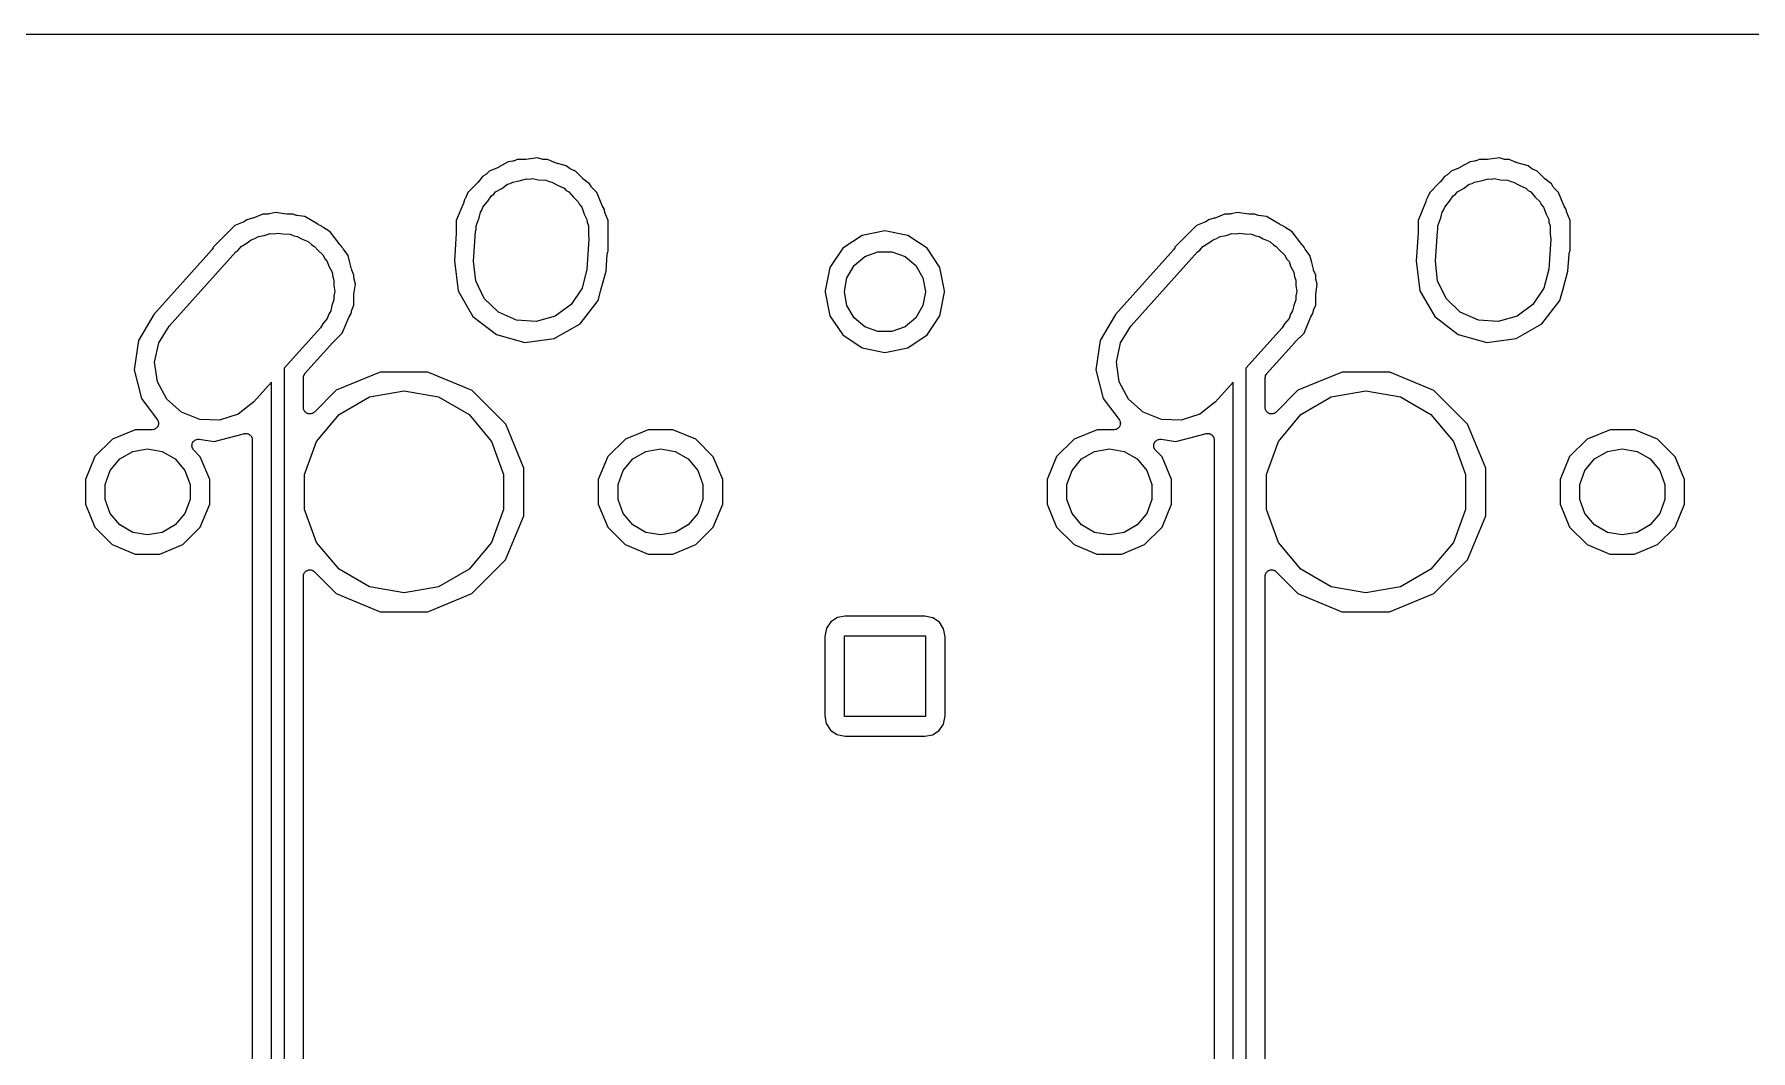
# Model space of a CAD drawing. Extents: x 29 to 257, y -104 to -29.
# Drawn here: x 126.03 to 160.02, y -49.18 to -29.03 of the extents above; entities that cross this region are included whole.
import ezdxf

# ---------------------------------------------------------------- set-up
doc = ezdxf.new("R2010")
doc.units = 0
doc.header["$MEASUREMENT"] = 0
doc.layers.add('BLACK', color=7, linetype='CONTINUOUS')

msp = doc.modelspace()

# ---------------------------------------------------------------- linework, layer by layer
at = {"layer": 'Black'}
for p, q in [((31.0137, -29.031), (254.736, -29.031)), ((135.414, -31.557), (135.233, -31.6609)), ((135.503, -31.5457), (135.414, -31.557)), ((135.519, -31.5407), (135.503, -31.5457)), ((135.535, -31.5371), (135.519, -31.5407)), ((135.592, -31.5137), (135.535, -31.5371)), ((135.743, -31.5139), (135.592, -31.5137)), ((135.751, -31.5125), (135.743, -31.5139)), ((135.759, -31.5128), (135.751, -31.5125)), ((135.996, -31.4825), (135.759, -31.5128)), ((136.097, -31.5098), (135.996, -31.4825)), ((136.113, -31.5113), (136.097, -31.5098)), ((136.13, -31.5142), (136.113, -31.5113)), ((136.191, -31.5143), (136.13, -31.5142)), ((136.33, -31.5722), (136.191, -31.5143)), ((136.338, -31.5739), (136.33, -31.5722)), ((136.346, -31.5774), (136.338, -31.5739)), ((136.562, -31.6362), (136.346, -31.5774)), ((154.464, -31.557), (154.283, -31.6609)), ((154.553, -31.5457), (154.464, -31.557)), ((154.569, -31.5407), (154.553, -31.5457)), ((154.585, -31.5371), (154.569, -31.5407)), ((154.642, -31.5137), (154.585, -31.5371)), ((154.793, -31.5139), (154.642, -31.5137)), ((154.801, -31.5125), (154.793, -31.5139)), ((154.809, -31.5128), (154.801, -31.5125)), ((155.046, -31.4825), (154.809, -31.5128)), ((155.147, -31.5098), (155.046, -31.4825)), ((155.163, -31.5113), (155.147, -31.5098)), ((155.18, -31.5142), (155.163, -31.5113)), ((155.241, -31.5143), (155.18, -31.5142)), ((155.38, -31.5722), (155.241, -31.5143)), ((155.388, -31.5739), (155.38, -31.5722)), ((155.396, -31.5774), (155.388, -31.5739)), ((155.612, -31.6362), (155.396, -31.5774)), ((134.905, -31.8486), (134.82, -31.9585)), ((134.953, -31.8212), (134.905, -31.8486)), ((134.966, -31.8105), (134.953, -31.8212)), ((134.98, -31.8009), (134.966, -31.8105)), ((135.038, -31.7425), (134.98, -31.8009)), ((135.218, -31.6681), (135.038, -31.7425)), ((135.225, -31.6637), (135.218, -31.6681)), ((135.233, -31.6609), (135.225, -31.6637)), ((135.504, -31.9588), (135.631, -31.9364)), ((135.631, -31.9364), (135.772, -31.8959)), ((135.772, -31.8959), (135.836, -31.9003)), ((135.836, -31.9003), (135.89, -31.8907)), ((135.89, -31.8907), (136.014, -31.9126)), ((136.014, -31.9126), (136.161, -31.9228)), ((136.161, -31.9228), (136.221, -31.949)), ((136.221, -31.949), (136.276, -31.9588)), ((136.639, -31.6955), (136.562, -31.6362)), ((136.654, -31.7033), (136.639, -31.6955)), ((136.668, -31.7123), (136.654, -31.7033)), ((136.744, -31.744), (136.668, -31.7123)), ((136.882, -31.882), (136.744, -31.744)), ((136.889, -31.8867), (136.882, -31.882)), ((136.894, -31.8927), (136.889, -31.8867)), ((137.026, -31.9949), (136.894, -31.8927)), ((153.955, -31.8486), (153.87, -31.9585)), ((154.003, -31.8212), (153.955, -31.8486)), ((154.016, -31.8105), (154.003, -31.8212)), ((154.03, -31.8009), (154.016, -31.8105)), ((154.088, -31.7425), (154.03, -31.8009)), ((154.268, -31.6681), (154.088, -31.7425)), ((154.275, -31.6637), (154.268, -31.6681)), ((154.283, -31.6609), (154.275, -31.6637)), ((154.554, -31.9588), (154.681, -31.9364)), ((154.681, -31.9364), (154.822, -31.8959)), ((154.822, -31.8959), (154.886, -31.9003)), ((154.886, -31.9003), (154.94, -31.8907)), ((154.94, -31.8907), (155.064, -31.9126)), ((155.064, -31.9126), (155.211, -31.9228)), ((155.211, -31.9228), (155.271, -31.949)), ((155.271, -31.949), (155.326, -31.9588)), ((155.689, -31.6955), (155.612, -31.6362)), ((155.704, -31.7033), (155.689, -31.6955)), ((155.718, -31.7123), (155.704, -31.7033)), ((155.794, -31.744), (155.718, -31.7123)), ((155.932, -31.882), (155.794, -31.744)), ((155.939, -31.8867), (155.932, -31.882)), ((155.944, -31.8927), (155.939, -31.8867)), ((156.076, -31.9949), (155.944, -31.8927)), ((134.558, -32.293), (134.55, -32.3078)), ((134.567, -32.2789), (134.558, -32.293)), ((134.614, -32.1658), (134.567, -32.2789)), ((134.809, -31.9707), (134.614, -32.1658)), ((134.814, -31.964), (134.809, -31.9707)), ((134.82, -31.9585), (134.814, -31.964)), ((135.01, -32.3391), (135.08, -32.2339)), ((135.08, -32.2339), (135.125, -32.2012)), ((135.125, -32.2012), (135.164, -32.1549)), ((135.164, -32.1549), (135.284, -32.0858)), ((135.284, -32.0858), (135.396, -32.0039)), ((135.396, -32.0039), (135.455, -31.9871)), ((135.455, -31.9871), (135.504, -31.9588)), ((136.276, -31.9588), (136.388, -32.0234)), ((136.388, -32.0234), (136.519, -32.0813)), ((136.519, -32.0813), (136.564, -32.1247)), ((136.564, -32.1247), (136.616, -32.1549)), ((136.616, -32.1549), (136.705, -32.2607)), ((136.705, -32.2607), (136.8, -32.3525)), ((137.061, -32.0548), (137.026, -31.9949)), ((137.071, -32.0677), (137.061, -32.0548)), ((137.081, -32.0814), (137.071, -32.0677)), ((137.167, -32.168), (137.081, -32.0814)), ((137.273, -32.4233), (137.167, -32.168)), ((153.608, -32.293), (153.6, -32.3078)), ((153.617, -32.2789), (153.608, -32.293)), ((153.664, -32.1658), (153.617, -32.2789)), ((153.859, -31.9707), (153.664, -32.1658)), ((153.864, -31.964), (153.859, -31.9707)), ((153.87, -31.9585), (153.864, -31.964)), ((154.06, -32.3391), (154.13, -32.2339)), ((154.13, -32.2339), (154.175, -32.2012)), ((154.175, -32.2012), (154.214, -32.1549)), ((154.214, -32.1549), (154.334, -32.0858)), ((154.334, -32.0858), (154.446, -32.0039)), ((154.446, -32.0039), (154.505, -31.9871)), ((154.505, -31.9871), (154.554, -31.9588)), ((155.326, -31.9588), (155.438, -32.0234)), ((155.438, -32.0234), (155.569, -32.0813)), ((155.569, -32.0813), (155.614, -32.1247)), ((155.614, -32.1247), (155.666, -32.1549)), ((155.666, -32.1549), (155.755, -32.2607)), ((155.755, -32.2607), (155.85, -32.3525)), ((156.111, -32.0548), (156.076, -31.9949)), ((156.121, -32.0677), (156.111, -32.0548)), ((156.131, -32.0814), (156.121, -32.0677)), ((156.217, -32.168), (156.131, -32.0814)), ((156.323, -32.4233), (156.217, -32.168)), ((130.552, -32.5937), (130.363, -32.6719)), ((130.657, -32.5938), (130.552, -32.5937)), ((130.672, -32.5911), (130.657, -32.5938)), ((130.688, -32.5899), (130.672, -32.5911)), ((130.803, -32.5606), (130.688, -32.5899)), ((131.029, -32.5929), (130.803, -32.5606)), ((131.038, -32.5926), (131.029, -32.5929)), ((131.046, -32.5942), (131.038, -32.5926)), ((131.151, -32.5943), (131.046, -32.5942)), ((131.195, -32.6128), (131.151, -32.5943)), ((131.211, -32.6162), (131.195, -32.6128)), ((131.226, -32.6212), (131.211, -32.6162)), ((131.384, -32.6437), (131.226, -32.6212)), ((134.531, -32.3661), (134.384, -32.7191)), ((134.533, -32.3581), (134.531, -32.3661)), ((134.536, -32.3507), (134.533, -32.3581)), ((134.546, -32.3128), (134.536, -32.3507)), ((134.55, -32.3078), (134.546, -32.3128)), ((134.835, -32.6656), (134.862, -32.558)), ((134.862, -32.558), (134.889, -32.5178)), ((134.889, -32.5178), (134.912, -32.4554)), ((134.912, -32.4554), (135.01, -32.3391)), ((136.8, -32.3525), (136.825, -32.4045)), ((136.825, -32.4045), (136.868, -32.4554)), ((136.868, -32.4554), (136.92, -32.598)), ((136.92, -32.598), (136.971, -32.7035)), ((137.277, -32.4302), (137.273, -32.4233)), ((137.28, -32.4379), (137.277, -32.4302)), ((137.318, -32.504), (137.28, -32.4379)), ((137.321, -32.5282), (137.318, -32.504)), ((137.326, -32.5442), (137.321, -32.5282)), ((137.33, -32.5605), (137.326, -32.5442)), ((137.396, -32.7218), (137.33, -32.5605)), ((149.602, -32.5937), (149.413, -32.6719)), ((149.707, -32.5938), (149.602, -32.5937)), ((149.722, -32.5911), (149.707, -32.5938)), ((149.738, -32.5899), (149.722, -32.5911)), ((149.853, -32.5606), (149.738, -32.5899)), ((150.079, -32.5929), (149.853, -32.5606)), ((150.088, -32.5926), (150.079, -32.5929)), ((150.096, -32.5942), (150.088, -32.5926)), ((150.201, -32.5943), (150.096, -32.5942)), ((150.245, -32.6128), (150.201, -32.5943)), ((150.261, -32.6162), (150.245, -32.6128)), ((150.276, -32.6212), (150.261, -32.6162)), ((150.434, -32.6437), (150.276, -32.6212)), ((153.581, -32.3661), (153.434, -32.7191)), ((153.583, -32.3581), (153.581, -32.3661)), ((153.586, -32.3507), (153.583, -32.3581)), ((153.596, -32.3128), (153.586, -32.3507)), ((153.6, -32.3078), (153.596, -32.3128)), ((153.885, -32.6656), (153.912, -32.558)), ((153.912, -32.558), (153.939, -32.5178)), ((153.939, -32.5178), (153.962, -32.4554)), ((153.962, -32.4554), (154.06, -32.3391)), ((155.85, -32.3525), (155.875, -32.4045)), ((155.875, -32.4045), (155.918, -32.4554)), ((155.918, -32.4554), (155.97, -32.598)), ((155.97, -32.598), (156.021, -32.7035)), ((156.327, -32.4302), (156.323, -32.4233)), ((156.33, -32.4379), (156.327, -32.4302)), ((156.368, -32.504), (156.33, -32.4379)), ((156.371, -32.5282), (156.368, -32.504)), ((156.376, -32.5442), (156.371, -32.5282)), ((156.38, -32.5605), (156.376, -32.5442)), ((156.446, -32.7218), (156.38, -32.5605)), ((129.998, -32.8225), (129.76, -33.0597)), ((130.164, -32.7541), (129.998, -32.8225)), ((130.177, -32.7455), (130.164, -32.7541)), ((130.191, -32.7383), (130.177, -32.7455)), ((130.235, -32.706), (130.191, -32.7383)), ((130.346, -32.6776), (130.235, -32.706)), ((130.354, -32.6739), (130.346, -32.6776)), ((130.363, -32.6719), (130.354, -32.6739)), ((130.78, -32.983), (130.85, -32.9707)), ((130.85, -32.9707), (130.952, -32.9887)), ((131.642, -32.7967), (131.384, -32.6437)), ((131.65, -32.7999), (131.642, -32.7967)), ((131.658, -32.8048), (131.65, -32.7999)), ((131.704, -32.824), (131.658, -32.8048)), ((131.717, -32.8364), (131.704, -32.824)), ((131.73, -32.8456), (131.717, -32.8364)), ((131.742, -32.8559), (131.73, -32.8456)), ((131.888, -32.9428), (131.742, -32.8559)), ((132.08, -33.199), (131.888, -32.9428)), ((134.384, -32.9718), (134.346, -33.5215)), ((134.384, -32.9632), (134.383, -32.9674)), ((134.383, -32.9674), (134.384, -32.9718)), ((134.384, -32.7191), (134.384, -32.9632)), ((134.727, -33.528), (134.768, -32.9372)), ((134.768, -32.9372), (134.778, -32.8976)), ((134.778, -32.8239), (134.835, -32.6656)), ((134.778, -32.8976), (134.778, -32.8239)), ((136.971, -32.7035), (136.977, -32.7546)), ((136.977, -32.7546), (137.002, -32.8239)), ((137.002, -32.8239), (137.002, -32.9924)), ((137.396, -33.3209), (137.396, -32.7218)), ((142.875, -32.9271), (142.424, -33.0168)), ((143.326, -33.0168), (142.875, -32.9271)), ((149.048, -32.8225), (148.81, -33.0597)), ((149.214, -32.7541), (149.048, -32.8225)), ((149.227, -32.7455), (149.214, -32.7541)), ((149.241, -32.7383), (149.227, -32.7455)), ((149.285, -32.706), (149.241, -32.7383)), ((149.396, -32.6776), (149.285, -32.706)), ((149.404, -32.6739), (149.396, -32.6776)), ((149.413, -32.6719), (149.404, -32.6739)), ((149.83, -32.983), (149.9, -32.9707)), ((149.9, -32.9707), (150.002, -32.9887)), ((150.692, -32.7967), (150.434, -32.6437)), ((150.7, -32.7999), (150.692, -32.7967)), ((150.708, -32.8048), (150.7, -32.7999)), ((150.754, -32.824), (150.708, -32.8048)), ((150.767, -32.8364), (150.754, -32.824)), ((150.78, -32.8456), (150.767, -32.8364)), ((150.792, -32.8559), (150.78, -32.8456)), ((150.938, -32.9428), (150.792, -32.8559)), ((151.13, -33.199), (150.938, -32.9428)), ((153.434, -32.9718), (153.396, -33.5215)), ((153.434, -32.9632), (153.433, -32.9674)), ((153.433, -32.9674), (153.434, -32.9718)), ((153.434, -32.7191), (153.434, -32.9632)), ((153.777, -33.528), (153.818, -32.9372)), ((153.818, -32.9372), (153.828, -32.8976)), ((153.828, -32.8239), (153.885, -32.6656)), ((153.828, -32.8976), (153.828, -32.8239)), ((156.021, -32.7035), (156.027, -32.7546)), ((156.027, -32.7546), (156.052, -32.8239)), ((156.052, -32.8239), (156.052, -32.9924)), ((156.446, -33.3209), (156.446, -32.7218)), ((129.543, -33.3015), (128.393, -34.583)), ((129.554, -33.2833), (129.543, -33.3015)), ((129.566, -33.2653), (129.554, -33.2833)), ((129.574, -33.2458), (129.566, -33.2653)), ((129.754, -33.0659), (129.574, -33.2458)), ((129.756, -33.063), (129.754, -33.0659)), ((129.759, -33.0608), (129.756, -33.063)), ((129.76, -33.0597), (129.759, -33.0604)), ((129.759, -33.0604), (129.759, -33.0608)), ((130.018, -33.3427), (130.064, -33.3069)), ((130.064, -33.3069), (130.124, -33.2349)), ((130.124, -33.2349), (130.243, -33.1662)), ((130.243, -33.1662), (130.325, -33.1016)), ((130.325, -33.1016), (130.393, -33.0794)), ((130.393, -33.0794), (130.464, -33.0388)), ((130.464, -33.0388), (130.581, -33.0182)), ((130.581, -33.0182), (130.697, -32.9802)), ((130.697, -32.9802), (130.78, -32.983)), ((130.952, -32.9887), (131.087, -32.9932)), ((131.087, -32.9932), (131.173, -33.0277)), ((131.173, -33.0277), (131.236, -33.0388)), ((131.236, -33.0388), (131.317, -33.0857)), ((131.317, -33.0857), (131.45, -33.1389)), ((131.45, -33.1389), (131.522, -33.2041)), ((131.522, -33.2041), (131.576, -33.2349)), ((131.576, -33.2349), (131.634, -33.3041)), ((131.634, -33.3041), (131.741, -33.3999)), ((132.087, -33.2051), (132.08, -33.199)), ((132.092, -33.2125), (132.087, -33.2051)), ((132.127, -33.248), (132.092, -33.2125)), ((132.134, -33.2642), (132.127, -33.248)), ((132.143, -33.2776), (132.134, -33.2642)), ((132.15, -33.2919), (132.143, -33.2776)), ((132.24, -33.4122), (132.15, -33.2919)), ((137.013, -33.092), (136.972, -33.6828)), ((137.002, -32.9924), (137.013, -33.092)), ((142.042, -33.2723), (141.786, -33.6546)), ((142.424, -33.0168), (142.042, -33.2723)), ((143.708, -33.2723), (143.326, -33.0168)), ((143.964, -33.6546), (143.708, -33.2723)), ((148.593, -33.3015), (147.443, -34.583)), ((148.604, -33.2833), (148.593, -33.3015)), ((148.616, -33.2653), (148.604, -33.2833)), ((148.624, -33.2458), (148.616, -33.2653)), ((148.804, -33.0659), (148.624, -33.2458)), ((148.806, -33.063), (148.804, -33.0659)), ((148.809, -33.0608), (148.806, -33.063)), ((148.81, -33.0597), (148.809, -33.0604)), ((148.809, -33.0604), (148.809, -33.0608)), ((149.068, -33.3427), (149.114, -33.3069)), ((149.114, -33.3069), (149.174, -33.2349)), ((149.174, -33.2349), (149.293, -33.1662)), ((149.293, -33.1662), (149.375, -33.1016)), ((149.375, -33.1016), (149.443, -33.0794)), ((149.443, -33.0794), (149.514, -33.0388)), ((149.514, -33.0388), (149.631, -33.0182)), ((149.631, -33.0182), (149.747, -32.9802)), ((149.747, -32.9802), (149.83, -32.983)), ((150.002, -32.9887), (150.137, -32.9932)), ((150.137, -32.9932), (150.223, -33.0277)), ((150.223, -33.0277), (150.286, -33.0388)), ((150.286, -33.0388), (150.367, -33.0857)), ((150.367, -33.0857), (150.5, -33.1389)), ((150.5, -33.1389), (150.572, -33.2041)), ((150.572, -33.2041), (150.626, -33.2349)), ((150.626, -33.2349), (150.684, -33.3041)), ((150.684, -33.3041), (150.791, -33.3999)), ((151.137, -33.2051), (151.13, -33.199)), ((151.142, -33.2125), (151.137, -33.2051)), ((151.177, -33.248), (151.142, -33.2125)), ((151.184, -33.2642), (151.177, -33.248)), ((151.193, -33.2776), (151.184, -33.2642)), ((151.2, -33.2919), (151.193, -33.2776)), ((151.29, -33.4122), (151.2, -33.2919)), ((156.063, -33.092), (156.022, -33.6828)), ((156.052, -32.9924), (156.063, -33.092)), ((128.697, -34.8147), (130.018, -33.3427)), ((131.741, -33.3999), (131.787, -33.4863)), ((131.787, -33.4863), (131.828, -33.5354)), ((131.828, -33.5354), (131.86, -33.6234)), ((131.86, -33.6234), (131.925, -33.7445)), ((132.277, -33.5567), (132.24, -33.4122)), ((132.311, -33.6882), (132.277, -33.5567)), ((134.346, -33.5215), (134.422, -34.116)), ((134.769, -33.9165), (134.727, -33.528)), ((137.351, -33.7287), (137.374, -33.3905)), ((137.374, -33.3905), (137.379, -33.3705)), ((137.379, -33.3705), (137.383, -33.3505)), ((137.383, -33.3505), (137.396, -33.3209)), ((141.786, -33.6546), (141.694, -34.1181)), ((142.123, -33.8546), (142.262, -33.614)), ((142.262, -33.614), (142.475, -33.4354)), ((142.475, -33.4354), (142.736, -33.3403)), ((142.736, -33.3403), (143.014, -33.3403)), ((143.014, -33.3403), (143.275, -33.4354)), ((143.275, -33.4354), (143.488, -33.614)), ((143.488, -33.614), (143.627, -33.8546)), ((144.056, -34.1181), (143.964, -33.6546)), ((147.747, -34.8147), (149.068, -33.3427)), ((150.791, -33.3999), (150.837, -33.4863)), ((150.837, -33.4863), (150.878, -33.5354)), ((150.878, -33.5354), (150.91, -33.6234)), ((150.91, -33.6234), (150.975, -33.7445)), ((151.327, -33.5567), (151.29, -33.4122)), ((151.361, -33.6882), (151.327, -33.5567)), ((153.396, -33.5215), (153.472, -34.116)), ((153.819, -33.9165), (153.777, -33.528)), ((156.401, -33.7287), (156.424, -33.3905)), ((156.424, -33.3905), (156.429, -33.3705)), ((156.429, -33.3705), (156.433, -33.3505)), ((156.433, -33.3505), (156.446, -33.3209)), ((131.925, -33.7445), (131.938, -33.8373)), ((131.938, -33.8373), (131.962, -33.9039)), ((131.962, -33.9039), (131.962, -34.0076)), ((132.314, -33.6964), (132.311, -33.6882)), ((132.316, -33.7052), (132.314, -33.6964)), ((132.356, -33.8018), (132.316, -33.7052)), ((132.356, -33.85), (132.356, -33.8018)), ((132.359, -33.8657), (132.356, -33.85)), ((132.357, -34.1783), (132.386, -33.9806)), ((132.36, -33.8816), (132.359, -33.8657)), ((132.386, -33.9806), (132.36, -33.8816)), ((134.94, -34.2675), (134.769, -33.9165)), ((136.972, -33.6828), (136.878, -34.062)), ((137.257, -34.0723), (137.351, -33.7287)), ((142.075, -34.1282), (142.123, -33.8546)), ((143.627, -33.8546), (143.675, -34.1282)), ((150.975, -33.7445), (150.988, -33.8373)), ((150.988, -33.8373), (151.012, -33.9039)), ((151.012, -33.9039), (151.012, -34.0076)), ((151.364, -33.6964), (151.361, -33.6882)), ((151.366, -33.7052), (151.364, -33.6964)), ((151.406, -33.8018), (151.366, -33.7052)), ((151.406, -33.85), (151.406, -33.8018)), ((151.409, -33.8657), (151.406, -33.85)), ((151.407, -34.1783), (151.436, -33.9806)), ((151.41, -33.8816), (151.409, -33.8657)), ((151.436, -33.9806), (151.41, -33.8816)), ((153.99, -34.2675), (153.819, -33.9165)), ((156.022, -33.6828), (155.928, -34.062)), ((156.307, -34.0723), (156.401, -33.7287)), ((131.962, -34.2961), (131.921, -34.4078)), ((131.962, -34.0076), (131.98, -34.1313)), ((131.98, -34.1313), (131.962, -34.2149)), ((131.962, -34.2149), (131.962, -34.2961)), ((132.356, -34.1962), (132.357, -34.1873)), ((132.356, -34.4009), (132.356, -34.1962)), ((132.357, -34.1873), (132.357, -34.1783)), ((134.422, -34.116), (134.714, -34.6251)), ((135.221, -34.5387), (134.94, -34.2675)), ((136.878, -34.062), (136.66, -34.3861)), ((136.835, -34.7714), (137.194, -34.3072)), ((137.194, -34.3072), (137.257, -34.0723)), ((141.694, -34.1181), (141.694, -34.1444)), ((141.694, -34.1444), (141.786, -34.6079)), ((142.075, -34.1343), (142.075, -34.1282)), ((142.123, -34.4079), (142.075, -34.1343)), ((143.675, -34.1343), (143.627, -34.4079)), ((143.675, -34.1282), (143.675, -34.1343)), ((143.964, -34.6079), (144.056, -34.1444)), ((144.056, -34.1444), (144.056, -34.1181)), ((151.012, -34.2961), (150.971, -34.4078)), ((151.012, -34.0076), (151.03, -34.1313)), ((151.03, -34.1313), (151.012, -34.2149)), ((151.012, -34.2149), (151.012, -34.2961)), ((151.406, -34.1962), (151.407, -34.1873)), ((151.406, -34.4009), (151.406, -34.1962)), ((151.407, -34.1873), (151.407, -34.1783)), ((153.472, -34.116), (153.764, -34.6251)), ((154.271, -34.5387), (153.99, -34.2675)), ((155.928, -34.062), (155.71, -34.3861)), ((155.885, -34.7714), (156.244, -34.3072)), ((156.244, -34.3072), (156.307, -34.0723)), ((128.393, -34.583), (128.088, -35.0987)), ((131.828, -34.6646), (131.74, -34.77)), ((131.86, -34.5764), (131.828, -34.6646)), ((131.899, -34.5136), (131.86, -34.5764)), ((131.921, -34.4078), (131.899, -34.5136)), ((132.126, -34.9542), (132.255, -34.6441)), ((132.255, -34.6441), (132.26, -34.6365)), ((132.26, -34.6365), (132.263, -34.6281)), ((132.263, -34.6281), (132.302, -34.5613)), ((132.302, -34.5613), (132.307, -34.5286)), ((132.307, -34.5286), (132.312, -34.5134)), ((132.312, -34.5134), (132.315, -34.4979)), ((132.315, -34.4979), (132.356, -34.4009)), ((134.714, -34.6251), (135.178, -34.9838)), ((135.579, -34.6972), (135.221, -34.5387)), ((136.344, -34.6161), (135.968, -34.7241)), ((136.66, -34.3861), (136.344, -34.6161)), ((141.786, -34.6079), (142.042, -34.9902)), ((142.262, -34.6485), (142.123, -34.4079)), ((142.475, -34.8271), (142.262, -34.6485)), ((143.488, -34.6485), (143.275, -34.8271)), ((143.627, -34.4079), (143.488, -34.6485)), ((143.708, -34.9902), (143.964, -34.6079)), ((147.443, -34.583), (147.138, -35.0987)), ((150.878, -34.6646), (150.79, -34.77)), ((150.91, -34.5764), (150.878, -34.6646)), ((150.949, -34.5136), (150.91, -34.5764)), ((150.971, -34.4078), (150.949, -34.5136)), ((151.176, -34.9542), (151.305, -34.6441)), ((151.305, -34.6441), (151.31, -34.6365)), ((151.31, -34.6365), (151.313, -34.6281)), ((151.313, -34.6281), (151.352, -34.5613)), ((151.352, -34.5613), (151.357, -34.5286)), ((151.357, -34.5286), (151.362, -34.5134)), ((151.362, -34.5134), (151.365, -34.4979)), ((151.365, -34.4979), (151.406, -34.4009)), ((153.764, -34.6251), (154.228, -34.9838)), ((154.629, -34.6972), (154.271, -34.5387)), ((155.394, -34.6161), (155.018, -34.7241)), ((155.71, -34.3861), (155.394, -34.6161)), ((128.491, -35.1464), (128.697, -34.8147)), ((131.693, -34.8453), (130.975, -35.6452)), ((131.74, -34.77), (131.693, -34.8453)), ((131.946, -35.1341), (132.126, -34.9542)), ((135.178, -34.9838), (135.744, -35.1375)), ((135.968, -34.7241), (135.579, -34.6972)), ((136.326, -35.063), (136.835, -34.7714)), ((142.042, -34.9902), (142.424, -35.2457)), ((142.736, -34.9222), (142.475, -34.8271)), ((143.014, -34.9222), (142.736, -34.9222)), ((143.275, -34.8271), (143.014, -34.9222)), ((143.326, -35.2457), (143.708, -34.9902)), ((147.541, -35.1464), (147.747, -34.8147)), ((150.743, -34.8453), (150.025, -35.6452)), ((150.79, -34.77), (150.743, -34.8453)), ((150.996, -35.1341), (151.176, -34.9542)), ((154.228, -34.9838), (154.794, -35.1375)), ((155.018, -34.7241), (154.629, -34.6972)), ((155.376, -35.063), (155.885, -34.7714)), ((128.088, -35.0987), (128.004, -35.6794)), ((128.41, -35.5287), (128.491, -35.1464)), ((131.388, -35.7549), (131.941, -35.1392)), ((131.941, -35.1392), (131.944, -35.137)), ((131.944, -35.137), (131.946, -35.1341)), ((135.744, -35.1375), (136.326, -35.063)), ((142.424, -35.2457), (142.875, -35.3354)), ((142.875, -35.3354), (143.326, -35.2457)), ((147.138, -35.0987), (147.054, -35.6794)), ((147.46, -35.5287), (147.541, -35.1464)), ((150.438, -35.7549), (150.991, -35.1392)), ((150.991, -35.1392), (150.994, -35.137)), ((150.994, -35.137), (150.996, -35.1341)), ((154.794, -35.1375), (155.376, -35.063)), ((128.004, -35.6794), (128.15, -36.2478)), ((128.465, -35.9155), (128.41, -35.5287)), ((130.975, -35.6452), (130.975, -52.0395)), ((147.054, -35.6794), (147.2, -36.2478)), ((147.515, -35.9155), (147.46, -35.5287)), ((150.025, -35.6452), (150.025, -52.0395)), ((128.649, -36.2601), (128.465, -35.9155)), ((130.725, -35.9239), (130.372, -36.3173)), ((130.725, -52.0312), (130.725, -35.9239)), ((131.356, -35.8355), (131.36, -35.816)), ((131.356, -35.8376), (131.356, -35.8355)), ((131.356, -35.8397), (131.356, -35.8376)), ((131.356, -36.4286), (131.356, -35.8397)), ((131.36, -35.816), (131.364, -35.7963)), ((131.364, -35.7963), (131.365, -35.7944)), ((131.365, -35.7924), (131.376, -35.7754)), ((131.365, -35.7944), (131.365, -35.7924)), ((131.376, -35.7754), (131.386, -35.7581)), ((131.386, -35.7581), (131.387, -35.7567)), ((131.387, -35.7567), (131.388, -35.7549)), ((132.88, -35.7247), (132.006, -36.0855)), ((133.824, -35.7255), (132.88, -35.7247)), ((134.697, -36.0878), (133.824, -35.7255)), ((147.699, -36.2601), (147.515, -35.9155)), ((149.775, -35.9239), (149.422, -36.3173)), ((149.775, -52.0312), (149.775, -35.9239)), ((150.406, -35.8355), (150.41, -35.816)), ((150.406, -35.8376), (150.406, -35.8355)), ((150.406, -35.8397), (150.406, -35.8376)), ((150.406, -36.4286), (150.406, -35.8397)), ((150.41, -35.816), (150.414, -35.7963)), ((150.414, -35.7963), (150.415, -35.7944)), ((150.415, -35.7924), (150.426, -35.7754)), ((150.415, -35.7944), (150.415, -35.7924)), ((150.426, -35.7754), (150.436, -35.7581)), ((150.436, -35.7581), (150.437, -35.7567)), ((150.437, -35.7567), (150.438, -35.7549)), ((151.93, -35.7247), (151.056, -36.0855)), ((152.874, -35.7255), (151.93, -35.7247)), ((153.747, -36.0878), (152.874, -35.7255)), ((128.15, -36.2478), (128.463, -36.665)), ((128.94, -36.5211), (128.649, -36.2601)), ((130.372, -36.3173), (130.065, -36.5584)), ((132.006, -36.0855), (131.573, -36.5185)), ((132.063, -36.5667), (132.665, -36.2192)), ((132.665, -36.2192), (133.35, -36.0985)), ((133.35, -36.0985), (134.035, -36.2192)), ((134.035, -36.2192), (134.637, -36.5667)), ((135.365, -36.7565), (134.697, -36.0878)), ((147.2, -36.2478), (147.513, -36.665)), ((147.99, -36.5211), (147.699, -36.2601)), ((149.422, -36.3173), (149.115, -36.5584)), ((151.056, -36.0855), (150.623, -36.5185)), ((151.113, -36.5667), (151.715, -36.2192)), ((151.715, -36.2192), (152.4, -36.0985)), ((152.4, -36.0985), (153.085, -36.2192)), ((153.085, -36.2192), (153.687, -36.5667)), ((154.415, -36.7565), (153.747, -36.0878)), ((128.463, -36.665), (128.466, -36.6719)), ((128.466, -36.6719), (128.471, -36.6778)), ((128.471, -36.6778), (128.476, -36.6914)), ((128.476, -36.6914), (128.483, -36.7044)), ((128.483, -36.7044), (128.483, -36.712)), ((128.483, -36.712), (128.486, -36.7192)), ((129.303, -36.6668), (128.94, -36.5211)), ((129.693, -36.6798), (129.303, -36.6668)), ((130.065, -36.5584), (129.693, -36.6798)), ((131.359, -36.4449), (131.356, -36.4286)), ((131.36, -36.4614), (131.359, -36.4449)), ((131.363, -36.4665), (131.36, -36.4614)), ((131.364, -36.472), (131.363, -36.4665)), ((131.372, -36.4864), (131.364, -36.472)), ((131.379, -36.5014), (131.372, -36.4864)), ((131.383, -36.5054), (131.379, -36.5014)), ((131.386, -36.5102), (131.383, -36.5054)), ((131.398, -36.5209), (131.386, -36.5102)), ((131.41, -36.5326), (131.398, -36.5209)), ((131.415, -36.535), (131.41, -36.5326)), ((131.419, -36.5386), (131.415, -36.535)), ((131.435, -36.5442), (131.419, -36.5386)), ((131.45, -36.5513), (131.435, -36.5442)), ((131.456, -36.5517), (131.45, -36.5513)), ((131.461, -36.5537), (131.456, -36.5517)), ((131.477, -36.5537), (131.461, -36.5537)), ((131.494, -36.5551), (131.477, -36.5537)), ((131.499, -36.5537), (131.494, -36.5551)), ((131.505, -36.5537), (131.499, -36.5537)), ((131.521, -36.548), (131.505, -36.5537)), ((131.537, -36.5438), (131.521, -36.548)), ((131.541, -36.5405), (131.537, -36.5438)), ((131.546, -36.5386), (131.541, -36.5405)), ((131.559, -36.528), (131.546, -36.5386)), ((131.573, -36.5185), (131.559, -36.528)), ((131.617, -37.0992), (132.063, -36.5667)), ((134.637, -36.5667), (135.083, -37.0992)), ((147.513, -36.665), (147.516, -36.6719)), ((147.516, -36.6719), (147.521, -36.6778)), ((147.521, -36.6778), (147.526, -36.6914)), ((147.526, -36.6914), (147.533, -36.7044)), ((147.533, -36.7044), (147.533, -36.712)), ((147.533, -36.712), (147.536, -36.7192)), ((148.353, -36.6668), (147.99, -36.5211)), ((148.743, -36.6798), (148.353, -36.6668)), ((149.115, -36.5584), (148.743, -36.6798)), ((150.409, -36.4449), (150.406, -36.4286)), ((150.41, -36.4614), (150.409, -36.4449)), ((150.413, -36.4665), (150.41, -36.4614)), ((150.414, -36.472), (150.413, -36.4665)), ((150.422, -36.4864), (150.414, -36.472)), ((150.429, -36.5014), (150.422, -36.4864)), ((150.433, -36.5054), (150.429, -36.5014)), ((150.436, -36.5102), (150.433, -36.5054)), ((150.448, -36.5209), (150.436, -36.5102)), ((150.46, -36.5326), (150.448, -36.5209)), ((150.465, -36.535), (150.46, -36.5326)), ((150.469, -36.5386), (150.465, -36.535)), ((150.485, -36.5442), (150.469, -36.5386)), ((150.5, -36.5513), (150.485, -36.5442)), ((150.506, -36.5517), (150.5, -36.5513)), ((150.511, -36.5537), (150.506, -36.5517)), ((150.527, -36.5537), (150.511, -36.5537)), ((150.544, -36.5551), (150.527, -36.5537)), ((150.549, -36.5537), (150.544, -36.5551)), ((150.555, -36.5537), (150.549, -36.5537)), ((150.571, -36.548), (150.555, -36.5537)), ((150.587, -36.5438), (150.571, -36.548)), ((150.591, -36.5405), (150.587, -36.5438)), ((150.596, -36.5386), (150.591, -36.5405)), ((150.609, -36.528), (150.596, -36.5386)), ((150.623, -36.5185), (150.609, -36.528)), ((150.667, -37.0992), (151.113, -36.5667)), ((153.687, -36.5667), (154.133, -37.0992)), ((128.026, -36.8679), (127.573, -37.055)), ((128.361, -36.8682), (128.026, -36.8679)), ((128.368, -36.8668), (128.361, -36.8682)), ((128.376, -36.8673), (128.368, -36.8668)), ((128.39, -36.8631), (128.376, -36.8673)), ((128.404, -36.8606), (128.39, -36.8631)), ((128.411, -36.8567), (128.404, -36.8606)), ((128.418, -36.8545), (128.411, -36.8567)), ((128.43, -36.8458), (128.418, -36.8545)), ((128.443, -36.8385), (128.43, -36.8458)), ((128.447, -36.8327), (128.443, -36.8385)), ((128.454, -36.828), (128.447, -36.8327)), ((128.462, -36.8159), (128.454, -36.828)), ((128.471, -36.8048), (128.462, -36.8159)), ((128.474, -36.7976), (128.471, -36.8048)), ((128.478, -36.7911), (128.474, -36.7976)), ((128.481, -36.777), (128.478, -36.7911)), ((128.486, -36.7633), (128.481, -36.777)), ((128.486, -36.7192), (128.486, -36.7337)), ((128.486, -36.7337), (128.488, -36.7482)), ((128.488, -36.7482), (128.486, -36.7557)), ((128.486, -36.7557), (128.486, -36.7633)), ((129.587, -37.0994), (130.17, -36.9504)), ((130.17, -36.9504), (130.18, -36.9451)), ((130.18, -36.9451), (130.188, -36.9441)), ((130.188, -36.9441), (130.195, -36.9415)), ((130.195, -36.9415), (130.21, -36.9415)), ((130.21, -36.9415), (130.224, -36.9398)), ((130.224, -36.9398), (130.231, -36.9415)), ((130.231, -36.9415), (130.239, -36.9415)), ((130.239, -36.9415), (130.253, -36.9465)), ((130.253, -36.9465), (130.267, -36.9498)), ((130.267, -36.9498), (130.273, -36.954)), ((130.273, -36.954), (130.28, -36.9566)), ((130.28, -36.9566), (130.292, -36.966)), ((130.292, -36.966), (130.304, -36.974)), ((130.304, -36.974), (130.308, -36.9801)), ((130.308, -36.9801), (130.314, -36.985)), ((130.314, -36.985), (130.322, -36.9976)), ((130.322, -36.9976), (130.33, -37.0092)), ((130.33, -37.0092), (130.333, -37.0166)), ((130.333, -37.0166), (130.336, -37.0232)), ((130.336, -37.0232), (130.339, -37.0375)), ((130.339, -37.0375), (130.343, -37.0515)), ((130.343, -37.0515), (130.343, -37.0591)), ((135.725, -37.6297), (135.365, -36.7565)), ((138.186, -36.8679), (137.733, -37.055)), ((138.676, -36.8683), (138.186, -36.8679)), ((139.129, -37.0563), (138.676, -36.8683)), ((147.076, -36.8679), (146.623, -37.055)), ((147.411, -36.8682), (147.076, -36.8679)), ((147.418, -36.8668), (147.411, -36.8682)), ((147.426, -36.8673), (147.418, -36.8668)), ((147.44, -36.8631), (147.426, -36.8673)), ((147.454, -36.8606), (147.44, -36.8631)), ((147.461, -36.8567), (147.454, -36.8606)), ((147.468, -36.8545), (147.461, -36.8567)), ((147.48, -36.8458), (147.468, -36.8545)), ((147.493, -36.8385), (147.48, -36.8458)), ((147.497, -36.8327), (147.493, -36.8385)), ((147.504, -36.828), (147.497, -36.8327)), ((147.512, -36.8159), (147.504, -36.828)), ((147.521, -36.8048), (147.512, -36.8159)), ((147.524, -36.7976), (147.521, -36.8048)), ((147.528, -36.7911), (147.524, -36.7976)), ((147.531, -36.777), (147.528, -36.7911)), ((147.536, -36.7633), (147.531, -36.777)), ((147.536, -36.7192), (147.536, -36.7337)), ((147.536, -36.7337), (147.538, -36.7482)), ((147.538, -36.7482), (147.536, -36.7557)), ((147.536, -36.7557), (147.536, -36.7633)), ((148.637, -37.0994), (149.22, -36.9504)), ((149.22, -36.9504), (149.23, -36.9451)), ((149.23, -36.9451), (149.238, -36.9441)), ((149.238, -36.9441), (149.245, -36.9415)), ((149.245, -36.9415), (149.26, -36.9415)), ((149.26, -36.9415), (149.274, -36.9398)), ((149.274, -36.9398), (149.281, -36.9415)), ((149.281, -36.9415), (149.289, -36.9415)), ((149.289, -36.9415), (149.303, -36.9465)), ((149.303, -36.9465), (149.317, -36.9498)), ((149.317, -36.9498), (149.323, -36.954)), ((149.323, -36.954), (149.331, -36.9566)), ((149.331, -36.9566), (149.342, -36.966)), ((149.342, -36.966), (149.354, -36.974)), ((149.354, -36.974), (149.358, -36.9801)), ((149.358, -36.9801), (149.364, -36.985)), ((149.364, -36.985), (149.372, -36.9976)), ((149.372, -36.9976), (149.38, -37.0092)), ((149.38, -37.0092), (149.383, -37.0166)), ((149.383, -37.0166), (149.386, -37.0232)), ((149.386, -37.0232), (149.389, -37.0375)), ((149.389, -37.0375), (149.393, -37.0515)), ((149.393, -37.0515), (149.393, -37.0591)), ((154.775, -37.6297), (154.415, -36.7565)), ((157.236, -36.8679), (156.783, -37.055)), ((157.726, -36.8683), (157.236, -36.8679)), ((158.179, -37.0563), (157.726, -36.8683)), ((127.573, -37.055), (127.226, -37.4013)), ((127.721, -37.4457), (127.978, -37.2974)), ((127.978, -37.2974), (128.27, -37.2458)), ((128.27, -37.2458), (128.562, -37.2974)), ((128.562, -37.2974), (128.819, -37.4457)), ((129.148, -37.1871), (129.15, -37.1686)), ((129.148, -37.1905), (129.148, -37.1871)), ((129.148, -37.1939), (129.148, -37.1905)), ((129.153, -37.212), (129.148, -37.1939)), ((129.15, -37.1686), (129.152, -37.15)), ((129.152, -37.15), (129.154, -37.1469)), ((129.157, -37.2302), (129.153, -37.212)), ((129.154, -37.1434), (129.163, -37.127)), ((129.154, -37.1469), (129.154, -37.1434)), ((129.159, -37.2332), (129.157, -37.2302)), ((129.16, -37.2365), (129.159, -37.2332)), ((129.17, -37.2519), (129.16, -37.2365)), ((129.163, -37.127), (129.171, -37.11)), ((129.18, -37.2677), (129.17, -37.2519)), ((129.171, -37.11), (129.173, -37.1076)), ((129.173, -37.1076), (129.175, -37.1045)), ((129.175, -37.1045), (129.189, -37.0921)), ((129.183, -37.2699), (129.18, -37.2677)), ((129.185, -37.2727), (129.183, -37.2699)), ((129.315, -37.4031), (129.185, -37.2727)), ((129.189, -37.0921), (129.202, -37.0789)), ((129.202, -37.0789), (129.205, -37.0774)), ((129.205, -37.0774), (129.208, -37.0751)), ((129.208, -37.0751), (129.225, -37.0681)), ((129.225, -37.0681), (129.242, -37.0603)), ((129.242, -37.0603), (129.245, -37.06)), ((129.245, -37.06), (129.249, -37.0587)), ((129.249, -37.0587), (129.267, -37.0581)), ((129.267, -37.0581), (129.286, -37.0565)), ((129.286, -37.0565), (129.289, -37.0574)), ((129.289, -37.0574), (129.293, -37.0573)), ((129.293, -37.0573), (129.587, -37.0994)), ((130.343, -37.0591), (130.344, -37.0666)), ((130.344, -37.0666), (130.344, -51.6294)), ((131.379, -37.7524), (131.617, -37.0992)), ((135.083, -37.0992), (135.321, -37.7524)), ((137.733, -37.055), (137.386, -37.4013)), ((137.881, -37.4457), (138.138, -37.2974)), ((138.138, -37.2974), (138.43, -37.2458)), ((138.43, -37.2458), (138.722, -37.2974)), ((138.722, -37.2974), (138.979, -37.4457)), ((139.475, -37.4031), (139.129, -37.0563)), ((146.623, -37.055), (146.276, -37.4013)), ((146.771, -37.4457), (147.028, -37.2974)), ((147.028, -37.2974), (147.32, -37.2458)), ((147.32, -37.2458), (147.612, -37.2974)), ((147.612, -37.2974), (147.869, -37.4457)), ((148.198, -37.1871), (148.2, -37.1686)), ((148.198, -37.1905), (148.198, -37.1871)), ((148.198, -37.1939), (148.198, -37.1905)), ((148.203, -37.212), (148.198, -37.1939)), ((148.2, -37.1686), (148.202, -37.15)), ((148.202, -37.15), (148.204, -37.1469)), ((148.207, -37.2302), (148.203, -37.212)), ((148.204, -37.1434), (148.213, -37.127)), ((148.204, -37.1469), (148.204, -37.1434)), ((148.209, -37.2332), (148.207, -37.2302)), ((148.21, -37.2365), (148.209, -37.2332)), ((148.22, -37.2519), (148.21, -37.2365)), ((148.213, -37.127), (148.221, -37.11)), ((148.23, -37.2677), (148.22, -37.2519)), ((148.221, -37.11), (148.223, -37.1076)), ((148.223, -37.1076), (148.225, -37.1045)), ((148.225, -37.1045), (148.239, -37.0921)), ((148.233, -37.2699), (148.23, -37.2677)), ((148.235, -37.2727), (148.233, -37.2699)), ((148.365, -37.4031), (148.235, -37.2727)), ((148.239, -37.0921), (148.252, -37.0789)), ((148.252, -37.0789), (148.255, -37.0774)), ((148.255, -37.0774), (148.258, -37.0751)), ((148.258, -37.0751), (148.275, -37.0681)), ((148.275, -37.0681), (148.292, -37.0603)), ((148.292, -37.0603), (148.295, -37.06)), ((148.295, -37.06), (148.299, -37.0587)), ((148.299, -37.0587), (148.317, -37.0581)), ((148.317, -37.0581), (148.336, -37.0565)), ((148.336, -37.0565), (148.339, -37.0574)), ((148.339, -37.0574), (148.343, -37.0573)), ((148.343, -37.0573), (148.637, -37.0994)), ((149.393, -37.0591), (149.394, -37.0666)), ((149.394, -37.0666), (149.394, -51.6294)), ((150.429, -37.7524), (150.667, -37.0992)), ((154.133, -37.0992), (154.371, -37.7524)), ((156.783, -37.055), (156.436, -37.4013)), ((156.931, -37.4457), (157.188, -37.2974)), ((157.188, -37.2974), (157.48, -37.2458)), ((157.48, -37.2458), (157.772, -37.2974)), ((157.772, -37.2974), (158.029, -37.4457)), ((158.525, -37.4031), (158.179, -37.0563)), ((127.226, -37.4013), (127.038, -37.8539)), ((127.429, -37.9517), (127.53, -37.6729)), ((127.53, -37.6729), (127.721, -37.4457)), ((128.819, -37.4457), (129.01, -37.6729)), ((129.01, -37.6729), (129.111, -37.9517)), ((129.502, -37.856), (129.315, -37.4031)), ((135.725, -38.369), (135.725, -37.6297)), ((137.386, -37.4013), (137.198, -37.8539)), ((137.589, -37.9517), (137.69, -37.6729)), ((137.69, -37.6729), (137.881, -37.4457)), ((138.979, -37.4457), (139.17, -37.6729)), ((139.17, -37.6729), (139.271, -37.9517)), ((139.662, -37.856), (139.475, -37.4031)), ((146.276, -37.4013), (146.088, -37.8539)), ((146.479, -37.9517), (146.58, -37.6729)), ((146.58, -37.6729), (146.771, -37.4457)), ((147.869, -37.4457), (148.06, -37.6729)), ((148.06, -37.6729), (148.161, -37.9517)), ((148.552, -37.856), (148.365, -37.4031)), ((154.775, -38.369), (154.775, -37.6297)), ((156.436, -37.4013), (156.248, -37.8539)), ((156.639, -37.9517), (156.74, -37.6729)), ((156.74, -37.6729), (156.931, -37.4457)), ((158.029, -37.4457), (158.22, -37.6729)), ((158.22, -37.6729), (158.321, -37.9517)), ((158.712, -37.856), (158.525, -37.4031)), ((127.038, -37.8539), (127.038, -38.344)), ((127.429, -38.2483), (127.429, -37.9517)), ((129.111, -37.9517), (129.111, -38.2483)), ((129.502, -38.3461), (129.502, -37.856)), ((131.379, -38.4476), (131.379, -37.7524)), ((135.321, -37.7524), (135.321, -38.4476)), ((137.198, -37.8539), (137.198, -38.344)), ((137.589, -38.2483), (137.589, -37.9517)), ((139.271, -37.9517), (139.271, -38.2483)), ((139.662, -38.3461), (139.662, -37.856)), ((146.088, -37.8539), (146.088, -38.344)), ((146.479, -38.2483), (146.479, -37.9517)), ((148.161, -37.9517), (148.161, -38.2483)), ((148.552, -38.3461), (148.552, -37.856)), ((150.429, -38.4476), (150.429, -37.7524)), ((154.371, -37.7524), (154.371, -38.4476)), ((156.248, -37.8539), (156.248, -38.344)), ((156.639, -38.2483), (156.639, -37.9517)), ((158.321, -37.9517), (158.321, -38.2483)), ((158.712, -38.3461), (158.712, -37.856)), ((127.038, -38.344), (127.225, -38.7969)), ((127.53, -38.5271), (127.429, -38.2483)), ((129.111, -38.2483), (129.01, -38.5271)), ((129.314, -38.7987), (129.502, -38.3461)), ((135.724, -38.5745), (135.725, -38.369)), ((137.198, -38.344), (137.385, -38.7969)), ((137.69, -38.5271), (137.589, -38.2483)), ((139.271, -38.2483), (139.17, -38.5271)), ((139.474, -38.7987), (139.662, -38.3461)), ((146.088, -38.344), (146.275, -38.7969)), ((146.58, -38.5271), (146.479, -38.2483)), ((148.161, -38.2483), (148.06, -38.5271)), ((148.364, -38.7987), (148.552, -38.3461)), ((154.774, -38.5745), (154.775, -38.369)), ((156.248, -38.344), (156.435, -38.7969)), ((156.74, -38.5271), (156.639, -38.2483)), ((158.321, -38.2483), (158.22, -38.5271)), ((158.524, -38.7987), (158.712, -38.3461)), ((127.721, -38.7543), (127.53, -38.5271)), ((129.01, -38.5271), (128.819, -38.7543)), ((131.617, -39.1008), (131.379, -38.4476)), ((135.321, -38.4476), (135.083, -39.1008)), ((135.362, -39.447), (135.724, -38.5745)), ((137.881, -38.7543), (137.69, -38.5271)), ((139.17, -38.5271), (138.979, -38.7543)), ((146.771, -38.7543), (146.58, -38.5271)), ((148.06, -38.5271), (147.869, -38.7543)), ((150.667, -39.1008), (150.429, -38.4476)), ((154.371, -38.4476), (154.133, -39.1008)), ((154.412, -39.447), (154.774, -38.5745)), ((156.931, -38.7543), (156.74, -38.5271)), ((158.22, -38.5271), (158.029, -38.7543)), ((127.225, -38.7969), (127.571, -39.1437)), ((127.978, -38.9026), (127.721, -38.7543)), ((128.27, -38.9541), (127.978, -38.9026)), ((128.562, -38.9026), (128.27, -38.9541)), ((128.819, -38.7543), (128.562, -38.9026)), ((128.967, -39.145), (129.314, -38.7987)), ((137.385, -38.7969), (137.731, -39.1437)), ((138.138, -38.9026), (137.881, -38.7543)), ((138.43, -38.9541), (138.138, -38.9026)), ((138.722, -38.9026), (138.43, -38.9541)), ((138.979, -38.7543), (138.722, -38.9026)), ((139.127, -39.145), (139.474, -38.7987)), ((146.275, -38.7969), (146.621, -39.1437)), ((147.028, -38.9026), (146.771, -38.7543)), ((147.32, -38.9541), (147.028, -38.9026)), ((147.612, -38.9026), (147.32, -38.9541)), ((147.869, -38.7543), (147.612, -38.9026)), ((148.017, -39.145), (148.364, -38.7987)), ((156.435, -38.7969), (156.781, -39.1437)), ((157.188, -38.9026), (156.931, -38.7543)), ((157.48, -38.9541), (157.188, -38.9026)), ((157.772, -38.9026), (157.48, -38.9541)), ((158.029, -38.7543), (157.772, -38.9026)), ((158.177, -39.145), (158.524, -38.7987)), ((127.571, -39.1437), (128.024, -39.3317)), ((128.024, -39.3317), (128.514, -39.3321)), ((128.514, -39.3321), (128.967, -39.145)), ((132.063, -39.6332), (131.617, -39.1008)), ((135.083, -39.1008), (134.637, -39.6332)), ((137.731, -39.1437), (138.184, -39.3317)), ((138.184, -39.3317), (138.674, -39.3321)), ((138.674, -39.3321), (139.127, -39.145)), ((146.621, -39.1437), (147.074, -39.3317)), ((147.074, -39.3317), (147.564, -39.3321)), ((147.564, -39.3321), (148.017, -39.145)), ((151.113, -39.6332), (150.667, -39.1008)), ((154.133, -39.1008), (153.687, -39.6332)), ((156.781, -39.1437), (157.234, -39.3317)), ((157.234, -39.3317), (157.724, -39.3321)), ((157.724, -39.3321), (158.177, -39.145)), ((131.356, -39.7711), (131.359, -39.7547)), ((131.356, -40.9512), (131.356, -39.7711)), ((131.359, -39.7547), (131.36, -39.7381)), ((131.36, -39.7381), (131.363, -39.7331)), ((131.363, -39.7331), (131.364, -39.7276)), ((131.364, -39.7276), (131.372, -39.7132)), ((131.372, -39.7132), (131.379, -39.6981)), ((131.379, -39.6981), (131.383, -39.6942)), ((131.383, -39.6942), (131.386, -39.6894)), ((131.386, -39.6894), (131.398, -39.6787)), ((131.398, -39.6787), (131.41, -39.667)), ((131.41, -39.667), (131.415, -39.6646)), ((131.415, -39.6646), (131.419, -39.6611)), ((131.419, -39.6611), (131.435, -39.6554)), ((131.435, -39.6554), (131.45, -39.6484)), ((131.45, -39.6484), (131.456, -39.6479)), ((131.456, -39.6479), (131.461, -39.646)), ((131.461, -39.646), (131.478, -39.646)), ((131.478, -39.646), (131.494, -39.6445)), ((131.494, -39.6445), (131.5, -39.646)), ((131.5, -39.646), (131.505, -39.646)), ((131.505, -39.646), (131.521, -39.6517)), ((131.521, -39.6517), (131.537, -39.656)), ((131.537, -39.656), (131.541, -39.6592)), ((131.541, -39.6592), (131.546, -39.6611)), ((131.546, -39.6611), (131.559, -39.6718)), ((131.559, -39.6718), (131.573, -39.6813)), ((131.573, -39.6813), (132.003, -40.1122)), ((132.665, -39.9808), (132.063, -39.6332)), ((134.637, -39.6332), (134.035, -39.9808)), ((134.694, -40.1145), (135.362, -39.447)), ((150.406, -39.7711), (150.409, -39.7547)), ((150.406, -40.9512), (150.406, -39.7711)), ((150.409, -39.7547), (150.41, -39.7381)), ((150.41, -39.7381), (150.413, -39.7331)), ((150.413, -39.7331), (150.414, -39.7276)), ((150.414, -39.7276), (150.422, -39.7132)), ((150.422, -39.7132), (150.429, -39.6981)), ((150.429, -39.6981), (150.433, -39.6942)), ((150.433, -39.6942), (150.436, -39.6894)), ((150.436, -39.6894), (150.448, -39.6787)), ((150.448, -39.6787), (150.46, -39.667)), ((150.46, -39.667), (150.465, -39.6646)), ((150.465, -39.6646), (150.469, -39.6611)), ((150.469, -39.6611), (150.485, -39.6554)), ((150.485, -39.6554), (150.5, -39.6484)), ((150.5, -39.6484), (150.506, -39.6479)), ((150.506, -39.6479), (150.511, -39.646)), ((150.511, -39.646), (150.528, -39.646)), ((150.528, -39.646), (150.544, -39.6445)), ((150.544, -39.6445), (150.55, -39.646)), ((150.55, -39.646), (150.555, -39.646)), ((150.555, -39.646), (150.571, -39.6517)), ((150.571, -39.6517), (150.587, -39.656)), ((150.587, -39.656), (150.591, -39.6592)), ((150.591, -39.6592), (150.596, -39.6611)), ((150.596, -39.6611), (150.609, -39.6718)), ((150.609, -39.6718), (150.623, -39.6813)), ((150.623, -39.6813), (151.053, -40.1122)), ((151.715, -39.9808), (151.113, -39.6332)), ((153.687, -39.6332), (153.085, -39.9808)), ((153.744, -40.1145), (154.412, -39.447)), ((132.003, -40.1122), (132.876, -40.4745)), ((133.35, -40.1015), (132.665, -39.9808)), ((134.035, -39.9808), (133.35, -40.1015)), ((151.053, -40.1122), (151.926, -40.4745)), ((152.4, -40.1015), (151.715, -39.9808)), ((153.085, -39.9808), (152.4, -40.1015)), ((133.82, -40.4753), (134.694, -40.1145)), ((152.87, -40.4753), (153.744, -40.1145)), ((132.876, -40.4745), (133.82, -40.4753)), ((141.804, -40.6729), (141.717, -40.8002)), ((141.935, -40.5889), (141.804, -40.6729)), ((142.087, -40.5603), (141.935, -40.5889)), ((143.662, -40.5603), (142.087, -40.5603)), ((143.826, -40.5935), (143.662, -40.5603)), ((143.953, -40.6804), (143.826, -40.5935)), ((144.037, -40.8109), (143.953, -40.6804)), ((151.926, -40.4745), (152.87, -40.4753)), ((131.356, -51.605), (131.356, -40.9512)), ((141.717, -40.8002), (141.684, -40.964)), ((141.684, -40.964), (141.684, -42.5394)), ((142.075, -42.5512), (142.075, -40.9512)), ((142.075, -40.9512), (143.675, -40.9512)), ((143.675, -40.9512), (143.675, -42.5512)), ((144.066, -40.9631), (144.037, -40.8109)), ((144.066, -42.5385), (144.066, -40.9631)), ((150.406, -51.605), (150.406, -40.9512)), ((141.684, -42.5394), (141.713, -42.6916)), ((141.713, -42.6916), (141.797, -42.8221)), ((141.797, -42.8221), (141.924, -42.909)), ((143.675, -42.5512), (142.075, -42.5512)), ((143.815, -42.9136), (143.946, -42.8296)), ((143.946, -42.8296), (144.033, -42.7023)), ((144.033, -42.7023), (144.066, -42.5385)), ((141.924, -42.909), (142.088, -42.9422)), ((142.088, -42.9422), (143.663, -42.9422)), ((143.663, -42.9422), (143.815, -42.9136))]:
    msp.add_line(p, q, dxfattribs=at)

doc.saveas('drawing.dxf')
